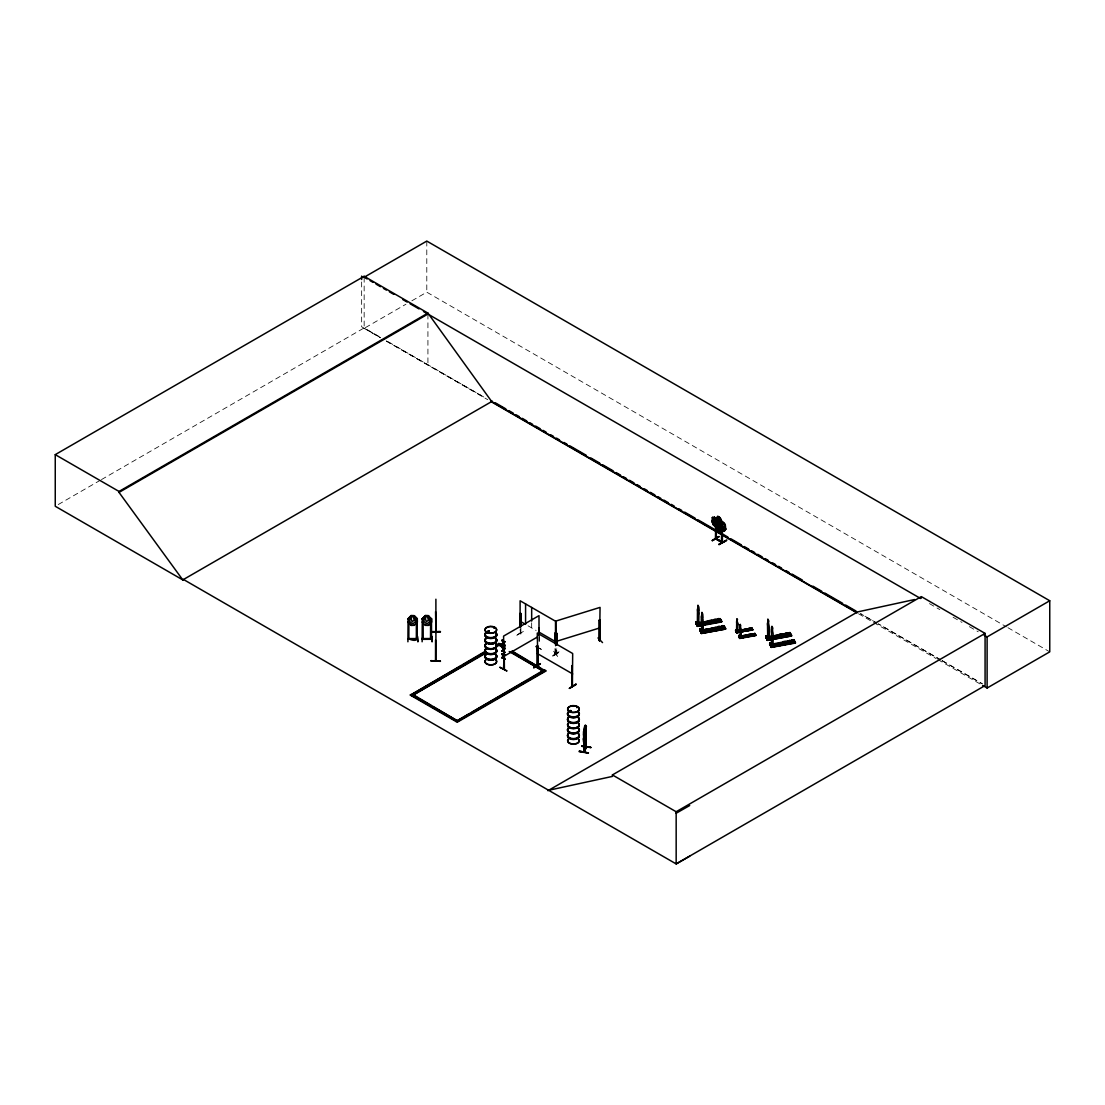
<?xml version="1.0" encoding="UTF-8"?>
<svg xmlns="http://www.w3.org/2000/svg" width="1105" height="1105" viewBox="0 0 1105 1105"><rect width="100%" height="100%" fill="white"/><g stroke="black" fill="none" stroke-linecap="round" stroke-linejoin="round"><path stroke-width="0.75" stroke-dasharray="5 3.75" d="M555.58 653.387L554.834 652.958L556.906 653.856L556.823 648.179M556.906 653.815L555.829 653.967L555.746 646.646M553.605 651.273L558.163 656.411M557.693 656.536L553.66 651.218M516.795 635.361L523.397 631.19M523.397 631.48L516.477 635.251L523.079 631.397M520.773 633.276L520.041 632.861L520.773 633.496M520.938 628.179L520.704 633.994L520.11 629.615M555.124 653.566L554.903 646.425M554.945 653.055L556.906 653.069L555.953 653.096M537.182 646.977L542.9 650.237L537.237 647.268M552.403 655.983L559.033 651.743L552.403 655.569L552.776 656.204L559.351 652.295L552.776 656.177M559.047 651.77L552.486 655.983M58.233 504.557L99.989 480.44M101.48 479.584L364.153 327.923L380.465 337.343M364.153 277.245L364.153 328.351L405.922 304.248M411.875 300.795L426.792 292.19L1006.42 626.839M556.754 652.903L556.865 653.884L556.658 648.013M556.119 654.091L555.926 646.605M520.262 633.469L521.021 633.856M555.069 652.82L555.58 654.132L555.511 646.77M520.331 632.764L520.69 634.035L520.704 629.961M520.331 633.51L520.331 629.477M380.244 337.467L361.653 326.776L361.653 281.167M386.198 340.893L484.266 397.289L386.405 340.768M876.859 623.054L860.519 613.648L876.817 623.068M940.756 659.796L878.351 623.897L940.59 659.892M942.234 660.638L982.359 683.719M1007.926 627.695L1049.75 651.853M929.457 603.62L939.803 609.587M953.104 617.267L961.985 622.391M969.375 626.659L978.243 631.784M942.068 660.735L982.11 683.857M364.153 328.351L380.465 337.771M386.405 341.196L487.733 399.692M858.53 613.772L871.983 621.549M873.489 622.405L936.28 658.663M937.772 659.533L981.13 684.561M528.01 625.789L536.132 630.472M555.746 653.925L555.138 646.301M539.24 636.411L539.24 642.986M539.005 636.287L539.005 642.848M531.671 622.792L531.671 627.902M427.925 314.055L427.925 365.161M426.792 241.083L426.792 292.19"/><path stroke-width="1.5" d="M600.291 640.417L600.056 619.808L599.311 620.043L599.38 640.679L599.311 620.043M600.291 639.685L599.241 639.712L600.139 639.477M698.733 624.339L698.94 614.836A3.135 0.774 79.6 0 0 698.733 610.471L698.029 605.305L697.794 608.745A3.135 0.774 79.6 0 0 697.6 612.405L697.794 622.612L698.926 624.297L697.987 621.922L696.689 622.833M703.029 621.908L702.821 631.411C701.578 627.419 701.109 630.237 701.371 629.753M740.557 637.115L740.682 628.372M766.511 636.149L767.809 636.508L767.644 626.355A3.135 0.774 79.6 0 1 767.837 622.695L767.975 619.283L768.79 624.408A3.135 0.774 79.6 0 1 768.983 628.786L768.79 638.289L767.768 635.969M772.699 635.928L772.505 645.431C771.124 640.997 771.456 644.892 770.627 643.221M583.606 738.278C584.407 742.795 582.777 731.179 583.841 731.192M697.794 608.745L697.987 605.651M697.6 612.405L697.352 622.681L698.015 621.963M700.556 629.781L700.584 628.759L700.805 631.825L700.819 629.629M701.689 613.082L702.02 612.405L702.642 617.571A3.135 0.774 79.6 0 1 702.835 621.949L702.642 631.438L701.661 629.601L701.495 619.504A3.135 0.774 79.6 0 1 701.689 615.844L701.896 612.75M736.717 621.673L736.593 622.571M736.593 621.687L737.021 619.132M737.808 624.795L737.007 619.325M739.48 637.336L739.356 635.637M739.756 627.198L740.682 637.088L740.916 630.596M739.687 626.922L740.212 624.408M739.977 635.941L739.038 635.817L740.115 635.624M740.847 630.32L740.792 628.911M766.428 636.218L766.925 636.784L766.469 636.149M766.677 636.245L767.353 636.066M767.837 622.695L767.795 619.311L768.638 620.499M770.337 643.317L771.511 643.414M770.475 643.966C770.834 641.549 771.166 647.723 770.447 644.975L770.447 642.737L770.226 645.016M771.552 627.074L771.552 629.836L771.801 626.507M716.344 518.784L716.206 539.309L715.57 538.135L716.302 538.563M721.703 521.878L721.468 542.293L722.435 542.583L722.366 530.621M584.614 733.969L584.213 737.422L584.766 734.121L585.36 734.853L584.904 733.375M716.413 522.485L716.316 523.936L714.507 522.665M736.593 630.182L737.643 631.563L737.878 625.071M739.466 635.734L739.328 637.364L741.303 636.95L741.303 637.847L740.35 635.237L738.706 635.527L739.728 638.483L755.903 635.513L755.64 634.85L739.646 638.22M585.001 734.797L584.904 729.328L584.738 735.364M431.475 618.841L430.619 618.869L430.536 639.284L431.572 638.345M584.062 734.121L585.098 726.123M586.064 726.593L585.857 747.463M585.899 746.842L586.493 746.317L586.534 747.173M586.493 746.428L584.324 751.179M579.365 751.151L588.44 752.975L579.241 751.773M579.365 751.138L588.413 752.947M583.841 731.165L584.117 752.284L586.493 747.132M712.421 517.43L711.965 521.256L713.319 524.834L716.675 528.259L712.421 517.43L714.452 517.209C717.753 518.604 722.145 527.969 716.675 528.259M719.162 524.212L718.637 528.08L714.383 517.251L717.767 520.676L719.162 524.281M585.236 734.922L584.559 736.413M746.027 630.182L745.792 629.298M779.771 635.347L781.553 635.886M780.02 635.278L781.801 635.817L781.014 634.892M771.649 643.386L772.685 645.389L772.878 635.9A3.135 0.774 79.6 0 0 772.685 631.521L772.367 627.64M585.125 741.8L584.213 743.624L583.426 738.844L584.31 733.913M584.89 732.339L585.263 728.306L586.078 729.742C582.68 738.292 584.794 734.632 584.448 736.51M585.954 733.002L584.352 739.728M586.078 732.988L585.263 737.919M585.042 741.842L585.954 736.869M717.794 523.508L717.38 525.773L716.109 525.897L713.982 523.867L712.476 517.527M739.811 626.894L739.632 628.096M584.379 751.828L583.993 750.972M435.522 632.046L435.95 631.867M435.577 631.88L435.992 632.143M435.563 640.057L435.522 661.039L435.95 659.74M435.508 660.555L435.563 660.251M723.761 526.74L724.397 524.184M488.507 631.508L486.835 631.908M486.932 632.032L488.037 631.369M488.272 631.784L487.954 632.281A5.843 3.37 0 0 0 486.683 632.778M494.736 627.902L493.755 627.985L494.488 628.054M570.498 710.612L569.724 711.067L570.76 710.543M577.141 707.532L577.031 706.841L576.755 707.559M697.158 622.709L696.896 624.712L696.882 622.156M771.428 643.704L771.539 633.455A3.135 0.774 79.6 0 1 771.746 629.795M718.526 517.389L717.822 521.173L719.258 523.259L719.99 521.008L718.595 517.347M435.95 632.516L435.563 611.645M412.137 616.065L411.143 618.897L412.137 621.576L414.209 620.319L413.16 616.065M426.35 616.065L425.356 618.897L426.35 621.576L428.422 620.319L427.373 616.065M718.941 536.795L712.269 540.621M585.001 726.109L584.462 731.455L585.926 733.706M584.062 736.552L584.6 737.353C586.893 732.477 585.194 721.579 583.633 735.018L584.462 730.087M584.31 731.317L583.633 731.772L584.448 726.786M586.465 726.662L585.374 725.018L584.062 730.875L584.158 752.187M581.796 746.331L590.995 747.436L581.921 746.013M584.324 743.527L585.139 741.856M536.961 665.321L537.942 666.315L537.279 645.5L536.989 666.108L537.652 665.666M537.969 666.287L537.279 633.068L572.68 653.511L572.39 686.55L572.224 685.293M408.919 618.897L408.077 618.648L407.911 641.784M422.29 618.841L423.256 618.717L422.29 618.648L422.124 641.784M715.543 538.909L715.86 526.864M716.537 538.425L715.902 538.038M716.233 539.268L716.468 527.209M721.565 541.643L722.449 541.809L716.302 538.77M503.963 668.345L504.267 667.834M697.849 605.457L698.857 606.921L698.733 610.471M701.758 612.571L702.766 614.021L702.642 617.571M736.924 618.993L737.546 619.698M748.306 634.878L748.527 635.762M749.301 635.555L748.306 635.03M779.854 635.195L780.31 636.231L781.705 635.762M784.909 641.991C787.036 645.044 781.221 641.245 785.572 642.475M724.383 531.091L720.971 530.676L718.996 528.356L718.471 523.977L719.963 521.933L723.319 522.292L725.281 524.709L725.736 529.129M719.065 528.342L718.54 523.936C718.347 520.358 727.007 522.541 720.888 523.231L719.825 524.737L721.537 529.046L723.637 529.392L725.142 524.765C719.079 514.626 716.717 542.79 725.281 524.709M724.341 530.994L725.805 529.088M724.314 531.132L725.736 529.033M570.788 711.054L570.056 710.515M576.948 707.131L577.114 707.421M586.285 746.828L583.689 752.201L584.2 751.455M501.877 640.32L503.258 642.696L504.985 641.66L501.836 644.339L503.327 642.737L502.236 640.099L503.327 642.737M503.258 642.696L504.474 641.37M504.985 652.433L503.59 650.016L501.836 651.066L504.985 648.386L503.507 649.975L504.626 652.654L503.507 649.975M504.626 659.381L503.507 656.688L504.985 655.113L503.258 656.135L502.236 653.552L503.618 655.928L501.836 657.793L503.59 656.743L504.626 659.381L503.59 656.743M503.618 655.928L504.474 654.823M502.347 644.629L503.59 643.303L504.985 645.721L503.217 643.511M502.347 651.356L503.59 650.016M502.347 658.083L503.217 656.964M504.985 641.66L503.507 643.248L504.626 645.928M501.836 651.066L503.327 649.464L502.236 646.826L502.955 649.685M501.836 657.793L503.327 656.19L502.236 653.552M503.507 656.688L504.985 655.113M586.285 747.574L586.078 726.496C584.2 722.421 586.976 732.974 584.6 734.107L584.062 733.306M407.98 639.091L417.262 639.091M422.193 638.345L423.201 638.317L423.229 639.284L423.091 618.897M422.193 639.091L431.572 639.091M417.289 618.897L414.209 615.651L411.074 615.568L407.938 618.869L408.905 618.869M408.049 618.897L411.129 615.706L414.209 615.706L415.729 621.328L413.698 623.261L411.654 623.261L409.582 621.328L411.074 615.568M422.151 618.869L425.287 615.568L428.464 615.623M422.262 618.897L425.342 615.651L428.422 615.706L429.942 621.328L427.911 623.261L425.867 623.261L423.795 621.328L425.287 615.568M431.502 622.018L428.464 625.347L425.287 625.347L422.151 622.046M717.739 619.049C721.413 625.927 715.184 616.259 720.115 619.049L695.874 623.482L695.97 621.963L698.54 621.714L695.97 621.963M697.117 625.375L697.504 626.383L721.745 621.935L721.358 620.927L697.117 625.375L697.407 626.052L721.261 621.107M697.324 626.065L697.283 624.339L699.852 624.09L699.852 625.43L698.429 622.847M699.866 630.582L724.093 625.969L725.654 629.049L701.385 633.483L725.626 629.035M699.783 630.582L724.093 626.093M701.012 632.599L725.433 628.676L701.026 632.474M701.219 633.165L701.192 631.452L703.65 630.996L703.761 632.53L702.338 628.621L699.879 629.063L701.413 633.483M720.391 619.546L696.247 623.98M721.551 621.618L697.227 625.872M721.634 626.148C725.184 632.985 719.272 623.413 723.996 626.093M699.852 630.403L724.3 626.646L724.093 625.969M724.093 625.692L725.336 628.496M735.612 631.024L735.681 630.002L737.311 629.712L737.311 630.596M736.372 632.405L752.864 629.988L752.602 629.325L736.69 632.958M736.565 632.737L736.552 631.59L750.475 628.897M739.425 637.93L755.779 635.306M751.773 628.054L735.598 630.983M751.966 628.4L735.833 631.314L752.022 628.386M752.56 629.449L751.828 627.764M752.74 629.781L736.483 632.585L735.681 630.9L736.552 632.309L736.69 622.074M754.812 633.593L738.623 636.494L754.867 633.552M755.005 633.925L738.955 637.088M755.751 635.251L754.867 633.289M765.834 637.461L790.047 632.847L791.608 635.928L767.34 640.361L791.581 635.914M767.257 638.524C773.003 638.124 765.82 636.894 767.174 640.044L791.47 635.154L766.981 639.353L767.271 640.03M773.5 646.052L772.202 642.599L769.743 643.055L769.646 644.574L793.956 639.947L795.503 643.027L771.235 647.42C769.246 644.091 777.064 645.113 771.152 645.638M795.199 642.475L771.055 647.102L769.854 644.312M771.083 647.143L795.407 642.696M787.589 633.289L790.047 632.571L765.806 637.405M791.125 635.085L766.87 639.464M793.873 640.127L791.498 640.403M794.329 640.955L793.956 639.947M795.282 642.627L793.956 639.685M504.391 668.801L504.198 648.165L503.59 668.967M715.639 539.005L715.557 518.411L717.849 516.408L720.101 517.706L722.242 522.264L722.2 542.721L715.639 538.922M717.642 529.419C723.388 533.494 712.214 525.372 715.391 521.726L717.684 519.723L716.634 524.806L718.084 527.582L719.548 528.425L720.971 527.32L719.894 521.077L717.642 519.861L715.543 521.753M722.311 522.223L722.311 525.469L720.101 527.43L717.808 526.118M719.866 530.787L722.007 528.756M710.156 621.093C712.891 623.552 708.899 619.781 711.482 622.005M745.433 629.311L745.323 630.195M785.614 642.861L784.467 643.165M569.931 710.57L570.097 711.551L571.064 710.722M408.905 618.648L408.822 639.339C405.535 636.673 413.988 642.627 417.165 639.339L417.262 618.648L416.378 618.62L416.35 639.312L417.165 638.289M422.29 638.345L422.386 639.339L431.572 639.284M431.572 638.538L422.221 638.566M431.516 639.325L431.475 618.648L430.77 618.634M713.885 521.077L713.36 517.886M711.896 521.229L713.319 524.834M721.855 524.405L723.761 523.411M520.331 613.068L520.331 627.833M502.402 640.624L503.618 642.475M501.836 644.339L502.72 644.422M501.877 647.033L503.618 649.201M504.474 648.096L503.59 648.524L504.419 648.304M538.411 634.988L539.005 628.082L539.24 634.781M538.646 635.126L539.24 628.206M504.985 648.386L503.258 649.409L502.402 647.337M503.217 650.237L504.446 652.13M554.903 643.151L555.138 633.165L555.746 645.002M555.746 633.51L554.903 633.303M535.897 646.508L537.997 647.862M533.798 667.89L540.386 663.608L533.798 667.461M571.893 686.233L572.086 665.597L572.224 686.039M575.954 684.133L569.337 688.415L575.981 684.188M569.407 688.374L576.037 684.561M183.596 579.531L182.878 579.959L55.25 506.27L55.25 454.638L364.153 276.291L427.925 313.102L491.697 401.557L856.817 612.363M364.153 276.291L364.153 277.245L426.792 241.083L1049.75 600.747L1049.75 651.853L987.11 688.014L982.635 685.418M55.25 454.638L119.022 491.449L427.925 313.102M689.686 856.209L676.163 863.917L183.513 579.49L182.781 579.904L119.022 492.402L427.925 314.055M182.781 579.904L492.416 401.143M717.849 516.408L720.059 517.775M717.891 516.518L716.717 521.546L719.631 525.151L721.068 524.06L720.101 517.706M512.002 650.983L545.746 671.108L457.235 722.214L410.383 695.169L485.634 651.094M495.952 645.127L498.908 643.428L504.626 646.729M715.557 518.411L716.468 518.687L716.468 522.099M410.383 695.169L460.55 666.218M463.506 664.506L485.634 651.729M716.468 518.687L715.639 518.48M485.44 652.696L411.682 695.915M495.772 646.729L500.192 644.174L495.772 647.364M413.16 695.073L485.44 653.331M715.391 521.726L715.639 518.369M722.311 525.469C715.971 514.75 723.292 524.986 722.076 528.825M717.891 526.077L715.639 521.615M503.59 656.536L537.527 636.95M712.366 540.732L718.996 536.477L712.366 540.304M721.689 541.63L715.847 538.743M718.996 544.143C730.64 538.895 728.306 538.259 719.093 544.572M718.996 544.572L725.999 540.898M469.211 713.802L455.937 721.468L544.461 669.727L545.746 671.108M472.166 712.103L526.754 680.583M529.709 678.884L541.505 672.075M410.383 694.534L457.235 721.579L545.746 670.473M547.914 790.71L857.549 611.935L914.595 599.532M548.633 790.282L612.405 776.414L612.405 774.937L921.308 596.59L985.08 633.4L985.08 685.57L676.163 863.917L676.163 811.747L985.08 633.4M921.308 598.067L920.589 598.496L423.477 311.486M984.154 635.195L987.11 636.908L1049.75 600.747M676.163 813.239L689.686 805.531M600.139 640.472L599.214 640.513L600.139 640.223M714.272 628.096L714.604 629.394L715.708 628.275M749.19 635.499L748.361 635.582M503.866 668.359L503.811 669.147L503.825 648.649M503.935 669.077L503.59 636.093L539.005 615.651L539.005 634.643M556.823 633.4L555.926 633.469L556.823 633.4L556.823 644.892M599.463 620.209L600.208 619.974M597.971 637.93L602.529 642.599M555.926 641.494L600.056 627.833M710.363 621.203L711.965 621.687M745.267 629.505L746.345 629.822M746.027 630.03L745.323 630.057M748.9 635.748L748.997 634.864M771.981 626.355L772.45 627.226M701.689 615.844L701.882 613.054M701.495 619.504L701.924 629.684M696.468 623.924L696.468 621.687L697.283 622.695M696.468 621.687L697.117 622.433M708.982 620.637L711.44 620.195C715.916 624.09 708.277 624.215 708.982 620.913M713.637 619.795C717.905 626.231 710.363 618.137 716.095 619.339L717.504 622.198L716.095 619.339M695.846 623.4L720.198 618.855L721.606 621.438L720.198 618.593M718.872 619.836L696.026 623.759M696.302 624.256L718.927 620.112L696.33 624.311L695.957 623.303L697.393 625.872M715.045 622.377L717.504 621.922M719.148 621.632L721.606 621.176M699.879 629.063L702.338 628.621M712.891 628.013L715.349 627.295L716.772 629.878M717.532 626.894C721.814 633.331 714.272 625.237 719.99 626.452L721.413 629.298L719.99 626.452M736.883 623.607L737.09 630.361L736.027 630.513L736.151 629.795L736.289 631.839L738.264 631.425L738.264 632.322L737.394 630.554M703.761 631.204L701.192 631.452M739.922 624.878L740.046 626.687M702.531 632.309L725.515 628.275M725.529 628.538L701.316 633.151M768.79 621.659L768.528 620.941M740.364 624.574L740.682 627.847M736.137 630.347L736.483 630.43M735.585 630.969L752.077 628.607M767.644 626.355L767.657 636.604L768.597 638.317L768.983 628.786M736.552 632.682L752.781 629.657M772.685 628.759L772.436 628.041M755.82 635.182L739.59 638.207L739.659 637.254M766.331 637.903L766.539 635.637L767.146 639.394M767.367 640.361L765.834 635.941L768.293 635.499L768.403 636.756L768.293 635.499M768.403 635.693L765.834 635.941M767.202 636.204L766.331 635.665M778.845 634.629C783.127 641.052 775.572 632.958 781.304 634.173L782.727 636.756M783.486 634.049L785.945 633.331L787.368 636.176L785.945 633.331M788.818 634.146L766.166 638.248L765.82 637.281M767.05 639.809L791.484 635.416M772.312 642.806L769.743 643.055M782.754 641.729L785.213 641.273L786.622 643.856L784.163 644.312L782.754 641.729L784.163 644.312M787.395 641.149L789.854 640.43L791.277 643.276L789.854 640.43M794.233 640.444L770.005 645.058L769.715 644.381M792.63 640.928L770.088 645.389M771.691 645.058L792.727 641.245M791.277 643.013L788.818 643.732L787.395 640.886M795.379 642.267L792.92 642.986L791.498 640.127M795.393 642.516L771.166 647.143M599.573 640.651L600.056 607.391L555.926 621.051L556.077 645.127M537.541 666.398L537.873 645.831M721.689 541.409L722.117 542.721M584.062 751.552L583.772 752.187L583.772 731.745M417.303 638.58L408.173 638.593M714.507 628.234L715.529 628.372M784.647 642.198L783.666 642.668L784.205 643.331M713.291 517.927L715.791 520.897M487.954 632.281L486.987 631.922M416.447 618.869L417.262 618.841L417.386 622.115L414.251 625.347L411.074 625.347L407.938 622.046L411.074 625.347L414.209 625.209M721.869 542.21L721.758 530.276M431.033 631.922L440.425 631.867M431.033 632.046L440.425 631.577L431.033 631.618M435.563 659.92L435.936 661.039L435.895 599.214M431.033 660.638L440.425 661.329L431.033 660.721M431.033 660.997L440.425 661.052M412.137 616.134L413.16 616.134M426.35 616.134L427.373 616.134M417.359 636.48L417.883 641.895L417.428 636.079M431.71 636.425L432.096 641.895L431.641 636.079M409.016 638.745L416.323 638.745M423.229 638.745L430.536 638.745M723.14 527.624L721.303 526.823L721.234 525.289M540.304 663.925L533.743 667.475M586.189 729.756L585.18 728.236M583.412 738.886L583.537 742.049M581.81 746.193L590.899 747.602M715.971 538.812L722.366 542.514M364.153 277.245L367.122 278.957M370.092 280.67L373.062 282.383M376.018 284.096L380.465 286.665M383.435 288.377L386.405 290.09M389.374 291.803L393.822 294.372M402.717 299.51L407.165 302.079M410.135 303.792L419.03 308.917M717.615 519.764L719.894 521.077M495.399 402.855L505.828 408.878M508.811 410.604L513.286 413.187M516.256 414.9L519.24 416.626M522.223 418.339L526.698 420.922M529.682 422.649L532.651 424.375M535.635 426.088L540.11 428.671M543.094 430.398L546.063 432.11M550.539 434.693L553.522 436.42M556.506 438.132L559.475 439.859M563.951 442.442L566.934 444.155M569.918 445.881L586.313 455.343M590.774 457.926L599.725 463.092M602.695 464.804L613.137 470.827M616.107 472.553L620.582 475.136M623.565 476.849L626.549 478.576M629.532 480.302L633.994 482.871M636.977 484.598L639.961 486.324M644.422 488.893L647.406 490.62M650.389 492.347L654.864 494.93M657.848 496.642L660.818 498.369M663.801 500.082L668.276 502.665M671.26 504.391L674.23 506.104M678.705 508.687L681.688 510.413M684.672 512.126L695.1 518.148M698.084 519.875L714.479 529.336M717.449 531.063L727.891 537.085M730.861 538.798L741.303 544.834M744.273 546.547L748.748 549.13M751.732 550.856L754.715 552.569M757.698 554.296L762.16 556.879M765.143 558.591L768.127 560.318M772.588 562.901L775.572 564.614M778.555 566.34L781.539 568.053M786.014 570.636L788.984 572.362M791.967 574.075L802.396 580.111M812.838 586.133L821.775 591.286M824.758 593.012L842.645 603.33M845.615 605.057L856.057 611.079M490.717 401.419L720.971 534.364M723.968 536.091L857.038 612.916M520.11 621.217L525.579 624.38L525.579 603.938M539.116 632.198L555.511 641.66M537.279 653.511L572.68 673.953M500.192 644.809L498.908 643.428M501.67 645.665L504.626 647.364M512.002 651.632L526.754 660.141M529.709 661.854L540.027 667.807M504.805 648.331L498.908 644.919L504.805 648.966M510.717 651.729L543.163 671.108L509.239 651.522M612.405 774.937L676.163 811.747M417.4 697.725L412.966 694.534L457.235 720.722L433.63 707.103M420.342 699.437L430.674 705.391M713.954 628.925C717.09 630.223 714.783 626.342 713.83 628.994M417.386 618.869L414.209 615.706M723.678 523.452L724.314 524.24M714.383 517.347L718.236 524.792L717.021 526.602L718.609 525.455L720.211 528.452L718.996 525.207L720.184 523.535L718.637 524.516L717.104 521.905M583.841 740.419L584.365 741.206L585.429 736.98L585.028 732.228L585.83 733.692M790.047 632.571L791.47 635.154M787.589 633.027L789.011 635.61M783.486 633.773L784.909 636.356M770.447 642.737L770.876 643.524M770.226 642.779L770.668 643.566M738.264 631.425L738.195 632.005M738.789 636.383L739.59 637.834M712.891 627.751L714.313 630.333M699.852 624.09L699.741 624.96L698.54 622.778M702.449 629.878L703.65 632.06L703.65 630.996M697.283 625.416L696.081 622.156M701.192 632.516L699.99 629.27M719.99 517.817L722.173 522.251M772.022 626.659L772.547 627.599M740.24 624.601L740.543 625.789M503.88 643.027L504.985 645.721M503.88 656.481L504.985 659.16M501.877 653.759L502.955 656.398M790.337 633.524L765.889 637.737L790.434 633.842M724.383 626.646L699.935 630.858L724.369 626.466M766.76 636.508L766.76 638.704L766.539 635.637M720.198 618.855L720.584 619.864M737.643 622.847L737.836 624.394M987.11 636.908L987.11 688.014M773.5 644.989L773.611 646.508L772.202 642.599M771.041 645.431L771.041 646.494M769.605 637.875L769.715 639.408M754.176 635.306L753.223 633.759M751.441 635.817L750.488 634.27M751.138 629.781L750.185 628.234M748.403 630.278L747.45 628.745M748.334 636.37L747.394 634.836M745.295 630.845L744.356 629.298M739.038 635.347L739.038 636.839M735.999 629.822L735.999 631.314M700.584 628.759L700.584 630.996M700.377 628.786L700.377 631.024M696.689 621.645L696.689 623.883M585.871 726.731L585.899 747.588M572.086 665.597L572.183 686.053M556.658 633.234L556.658 644.726M555.511 645.14L555.511 621.217L520.11 600.775L520.11 626.328M555.138 633.165L555.138 643.013M531.671 607.46L531.671 621.079M520.938 613.413L520.938 626.549M520.704 613.537L520.704 626.673M428.422 615.706L431.599 618.869L431.599 622.115L428.464 625.347L425.342 625.209M361.653 276.098L361.653 279.482M119.022 491.449L119.022 492.402M578.578 718.057A5.939 3.425 0 0 1 573.44 723.195A5.939 3.425 0 0 1 568.288 718.057M578.495 718.402A5.843 3.37 0 0 1 573.44 723.471A5.843 3.37 0 0 1 568.371 718.402M578.523 722.932A5.87 3.384 0 0 1 573.44 728.015A5.87 3.384 0 0 1 568.357 722.932M578.509 723.14A5.857 3.384 0 0 1 573.44 728.209A5.857 3.384 0 0 1 568.371 723.14M578.578 712.407A5.939 3.425 0 0 1 573.44 717.559A5.939 3.425 0 0 1 568.288 712.407M578.509 717.463A5.857 3.384 0 0 1 573.44 722.532A5.857 3.384 0 0 1 568.371 717.463M578.509 712.766A5.857 3.384 0 0 1 573.44 717.836A5.857 3.384 0 0 1 568.371 712.766M578.578 717.767A5.939 3.425 0 0 1 573.44 722.905A5.939 3.425 0 0 1 568.288 717.767M578.578 712.117A5.939 3.425 0 0 1 573.44 717.269A5.939 3.425 0 0 1 568.288 712.117M578.509 711.813A5.857 3.384 0 0 1 573.44 716.883A5.857 3.384 0 0 1 568.371 711.813M578.578 734.134A5.939 3.425 0 0 1 573.44 739.273A5.939 3.425 0 0 1 568.288 734.134M578.495 734.48A5.843 3.37 0 0 1 573.44 739.549A5.843 3.37 0 0 1 568.371 734.48M578.481 738.9A5.815 3.356 0 0 1 573.44 743.941A5.815 3.356 0 0 1 568.398 738.9M578.481 723.651A5.815 3.356 0 0 1 573.44 728.692A5.815 3.356 0 0 1 568.398 723.651M578.509 739.217A5.857 3.384 0 0 1 573.44 744.287A5.857 3.384 0 0 1 568.371 739.217M578.523 723.347A5.87 3.384 0 0 1 573.44 728.43A5.87 3.384 0 0 1 568.357 723.347M578.578 728.485A5.939 3.425 0 0 1 573.44 733.637A5.939 3.425 0 0 1 568.288 728.485M578.509 733.54A5.857 3.384 0 0 1 573.44 738.61A5.857 3.384 0 0 1 568.371 733.54M578.495 728.844A5.843 3.37 0 0 1 573.44 733.9A5.843 3.37 0 0 1 568.371 728.844M578.578 733.844A5.939 3.425 0 0 1 573.44 738.983A5.939 3.425 0 0 1 568.288 733.844M578.578 728.195A5.939 3.425 0 0 1 573.44 733.347A5.939 3.425 0 0 1 568.288 728.195M578.495 727.891A5.843 3.37 0 0 1 573.44 732.96A5.843 3.37 0 0 1 568.371 727.891M495.965 638.773A5.939 3.425 0 0 1 490.813 643.911A5.939 3.425 0 0 1 485.675 638.773M495.896 639.118A5.857 3.384 0 0 1 490.813 644.187A5.857 3.384 0 0 1 485.744 639.118M495.896 643.663A5.87 3.384 0 0 1 490.813 648.732A5.87 3.384 0 0 1 485.744 643.663M495.896 643.842A5.87 3.384 0 0 1 490.813 648.925A5.87 3.384 0 0 1 485.744 643.842M495.965 633.124A5.939 3.425 0 0 1 490.813 638.276A5.939 3.425 0 0 1 485.675 633.124M486.614 632.419A5.939 3.425 0 0 1 489.28 631.535M495.883 638.179A5.843 3.37 0 0 1 490.813 643.234A5.843 3.37 0 0 1 485.758 638.179M495.883 633.483A5.843 3.37 0 0 1 490.813 638.552A5.843 3.37 0 0 1 485.758 633.483M495.965 638.483A5.939 3.425 0 0 1 490.813 643.621A5.939 3.425 0 0 1 485.675 638.483M495.965 632.834A5.939 3.425 0 0 1 490.813 637.986A5.939 3.425 0 0 1 485.675 632.834M486.614 632.129A5.939 3.425 0 0 1 489.28 631.245M495.896 632.53A5.857 3.384 0 0 1 490.813 637.613A5.857 3.384 0 0 1 485.744 632.53M486.683 631.839A5.857 3.384 0 0 1 489.308 630.955M495.965 654.851A5.939 3.425 0 0 1 490.813 659.989A5.939 3.425 0 0 1 485.675 654.851M495.896 655.196A5.857 3.384 0 0 1 490.813 660.265A5.857 3.384 0 0 1 485.744 655.196M495.896 659.74A5.87 3.384 0 0 1 490.813 664.809A5.87 3.384 0 0 1 485.744 659.74M495.883 644.367A5.843 3.37 0 0 1 490.813 649.422A5.843 3.37 0 0 1 485.758 644.367M495.896 659.92A5.857 3.384 0 0 1 490.813 665.003A5.857 3.384 0 0 1 485.744 659.92M495.896 644.077A5.87 3.384 0 0 1 490.813 649.146A5.87 3.384 0 0 1 485.744 644.077M495.965 649.201A5.939 3.425 0 0 1 490.813 654.353A5.939 3.425 0 0 1 485.675 649.201M495.883 654.257A5.843 3.37 0 0 1 490.813 659.312A5.843 3.37 0 0 1 485.758 654.257M495.883 649.56A5.843 3.37 0 0 1 490.813 654.63A5.843 3.37 0 0 1 485.758 649.56M495.965 654.561A5.939 3.425 0 0 1 490.813 659.699A5.939 3.425 0 0 1 485.675 654.561M495.965 648.911A5.939 3.425 0 0 1 490.813 654.063A5.939 3.425 0 0 1 485.675 648.911M495.896 648.607A5.857 3.384 0 0 1 490.813 653.69A5.857 3.384 0 0 1 485.744 648.607M499.943 667.337L506.988 670.97L499.971 667.31M718.43 520.662L717.725 524.447L719.162 526.533L719.908 524.267L718.43 520.662M750.046 629.988L749.093 628.262L750.046 629.988M753.071 635.513L752.132 633.787L753.071 635.513M746.939 630.554L745.999 628.828L746.939 630.554M749.977 636.079L749.024 634.353L749.977 636.079M570.498 711.896A5.87 3.384 0 0 0 579.31 708.968A5.87 3.384 0 0 0 570.498 706.04A5.87 3.384 0 0 0 570.498 711.896M570.525 712.173A5.815 3.356 0 0 0 579.255 709.258A5.815 3.356 0 0 0 570.525 706.344A5.815 3.356 0 0 0 570.525 712.173M487.885 632.626A5.87 3.384 0 0 0 496.684 629.684A5.87 3.384 0 0 0 487.885 626.756A5.87 3.384 0 0 0 487.885 632.626M487.899 632.903A5.843 3.37 0 0 0 496.67 629.974A5.843 3.37 0 0 0 487.899 627.06A5.843 3.37 0 0 0 487.899 632.903"/></g></svg>
